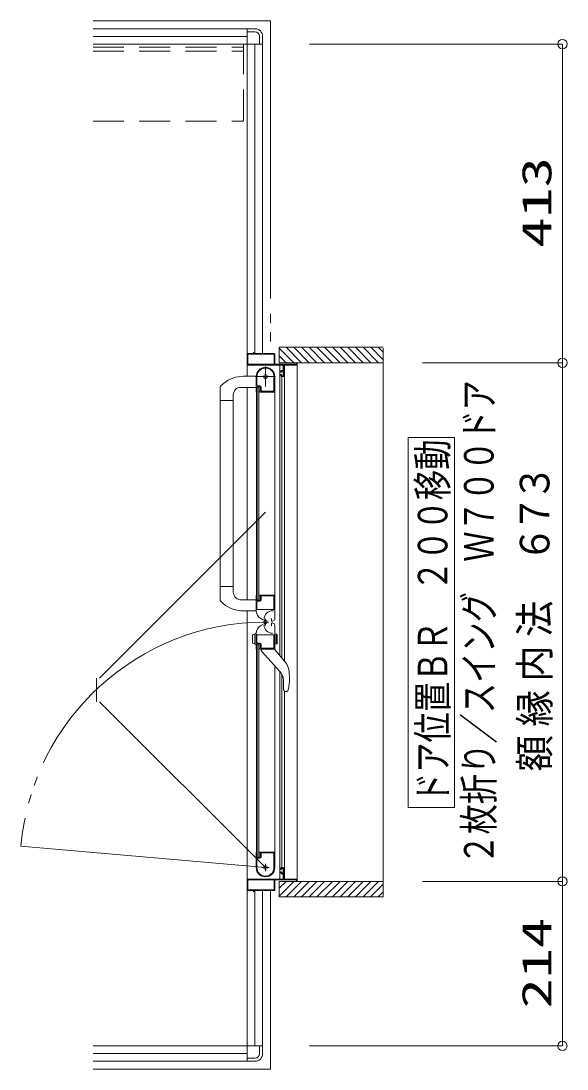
# Model space of a CAD drawing. Units: millimetres on the paper. Extents: x -305 to 305, y -152 to 152.
# Drawn here: x -53.1 to -17.7, y 36.1 to 104.1 of the extents above; entities that cross this region are included whole.
import ezdxf
from ezdxf.enums import TextEntityAlignment as Align

# ---------------------------------------------------------------- set-up
doc = ezdxf.new("R2010")
doc.units = ezdxf.units.MM
for name, pattern in [('DASHED2', [3, 2, -1]), ('LONG_CHAIN', [21, 18, -1, 1, -1]), ('LONG_DOUBLE_CHAIN', [21.8, 18, -1, 0.6, -0.6, 0.6, -1])]:
    doc.linetypes.add(name, pattern=pattern)
doc.layers.add('0-0_0', color=7, linetype='Continuous', lineweight=9)
doc.layers.add('0-1_VIEW0001', color=7, linetype='Continuous', lineweight=9)
doc.styles.add('ＭＳ ゴシック', font='')
doc.styles.get('ＭＳ ゴシック').set_extended_font_data('MS Gothic')

# ---------------------------------------------------------------- blocks, each defined once
blk = doc.blocks.new('_ORIGIN')
at = {"layer": '0-0_0'}
blk.add_line((0, 0), (-1, 0), dxfattribs=at)
blk.add_circle((0, 0), 0.5, dxfattribs=at)

msp = doc.modelspace()

# ---------------------------------------------------------------- linework, layer by layer
at = {"layer": '0-1_VIEW0001', "linetype": 'LONG_DOUBLE_CHAIN'}
for p, q in [((-48.434, 104.074), (-36.934, 104.074)), ((-36.934, 104.074), (-36.934, 82.499)), ((-37.249, 72.195), (-48.01, 61.435)), ((-48.21, 61.435), (-48.21, 59.909)), ((-37.249, 49.149), (-48.01, 59.909)), ((-53.114, 50.537), (-37.249, 49.149)), ((-36.934, 47.649), (-36.934, 36.074)), ((-48.434, 36.074), (-36.934, 36.074))]:
    msp.add_line(p, q, dxfattribs=at)
at = {"layer": '0-1_VIEW0001'}
for p, q in [((-38.434, 103.574), (-48.434, 103.574)), ((-48.434, 103.574), (-38.434, 103.574)), ((-38.434, 82.449), (-38.434, 103.574)), ((-38.434, 103.574), (-38.434, 103.174)), ((-38.434, 103.574), (-37.934, 103.574)), ((-37.934, 103.374), (-38.434, 103.374)), ((-38.434, 103.074), (-48.434, 103.074)), ((-37.634, 102.574), (-37.634, 103.074)), ((-37.434, 102.574), (-37.434, 103.074)), ((-37.434, 102.574), (-48.434, 102.574)), ((-37.934, 82.499), (-37.934, 102.574)), ((-37.834, 102.574), (-37.434, 102.574)), ((-37.434, 82.499), (-37.434, 102.574)), ((-37.434, 102.574), (-37.434, 82.499)), ((-34.394, 102.574), (-17.983, 102.574)), ((-17.983, 101.974), (-17.983, 82.499)), ((-38.434, 82.451), (-38.434, 81.024)), ((-38.389, 81.814), (-38.389, 82.439)), ((-38.384, 82.499), (-38.049, 82.499)), ((-38.374, 82.454), (-36.694, 82.454)), ((-38.034, 82.514), (-38.034, 82.564)), ((-38.024, 82.574), (-38.004, 82.574)), ((-37.994, 82.564), (-37.994, 82.514)), ((-37.979, 82.499), (-36.684, 82.499)), ((-36.679, 82.439), (-36.679, 81.814)), ((-36.634, 82.449), (-36.634, 81.814)), ((-29.609, 82.899), (-36.359, 82.899)), ((-36.359, 81.899), (-36.359, 82.899)), ((-35.41, 81.899), (-36.359, 82.849)), ((-35.91, 81.899), (-36.359, 82.349)), ((-34.91, 81.899), (-35.909, 82.899)), ((-34.41, 81.899), (-35.409, 82.899)), ((-33.91, 81.899), (-34.909, 82.899)), ((-33.409, 81.899), (-34.409, 82.899)), ((-32.909, 81.899), (-33.909, 82.899)), ((-32.409, 81.899), (-33.409, 82.899)), ((-31.909, 81.899), (-32.909, 82.899)), ((-31.409, 81.899), (-32.409, 82.899)), ((-30.909, 81.899), (-31.909, 82.899)), ((-30.414, 81.899), (-31.414, 82.899)), ((-29.919, 81.899), (-30.919, 82.899)), ((-29.609, 82.083), (-30.424, 82.899)), ((-29.609, 82.578), (-29.929, 82.899)), ((-29.609, 82.848), (-29.609, 47.249)), ((-36.114, 81.749), (-38.409, 81.749)), ((-36.694, 81.799), (-38.374, 81.799)), ((-36.619, 81.799), (-35.249, 81.799)), ((-29.609, 81.899), (-36.359, 81.899)), ((-36.328, 62.903), (-36.328, 81.749)), ((-36.099, 81.414), (-36.099, 81.734)), ((-36.049, 81.734), (-36.049, 81.049)), ((-35.199, 81.749), (-36.034, 81.749)), ((-36.011, 62.519), (-36.011, 81.749)), ((-35.234, 81.814), (-35.234, 81.884)), ((-35.184, 81.884), (-35.184, 81.764)), ((-35.184, 48.399), (-35.184, 81.749)), ((-27.069, 81.899), (-17.983, 81.899)), ((-38.677, 81.023), (-37.859, 81.026)), ((-37.849, 80.014), (-37.849, 80.999)), ((-37.804, 80.469), (-37.804, 80.999)), ((-36.699, 81.072), (-36.699, 80.059)), ((-36.649, 80.999), (-36.649, 66.824)), ((-36.249, 81.294), (-36.249, 81.349)), ((-36.249, 81.049), (-36.249, 81.114)), ((-36.214, 81.279), (-36.234, 81.279)), ((-36.234, 81.129), (-36.214, 81.129)), ((-36.199, 81.399), (-36.114, 81.399)), ((-36.199, 81.339), (-36.199, 81.294)), ((-36.199, 81.114), (-36.199, 81.069)), ((-36.099, 80.999), (-36.199, 80.999)), ((-36.188, 62.734), (-36.188, 80.999)), ((-36.114, 81.354), (-36.184, 81.354)), ((-36.184, 81.054), (-36.114, 81.054)), ((-36.099, 81.069), (-36.099, 81.339)), ((-17.983, 81.299), (-17.983, 48.849)), ((-40.199, 79.448), (-40.199, 80.309)), ((-39.973, 80.562), (-40.172, 80.378)), ((-38.844, 80.303), (-37.849, 80.303)), ((-38.434, 80.299), (-38.434, 66.524)), ((-37.684, 80.324), (-37.784, 80.324)), ((-37.784, 66.499), (-37.784, 80.324)), ((-37.634, 80.349), (-37.759, 80.349)), ((-37.614, 80.394), (-37.729, 80.394)), ((-37.684, 66.499), (-37.684, 80.324)), ((-37.584, 80.074), (-37.584, 80.299)), ((-37.539, 80.059), (-37.539, 80.319)), ((-39.344, 79.448), (-39.344, 79.803)), ((-37.834, 66.824), (-37.834, 79.999)), ((-37.808, 79.999), (-37.834, 79.999)), ((-37.786, 80.02), (-37.795, 80.006)), ((-37.624, 80.028), (-37.624, 80.034)), ((-37.614, 80.006), (-37.622, 80.02)), ((-36.659, 79.999), (-37.601, 79.999)), ((-36.709, 80.049), (-37.529, 80.049)), ((-40.199, 79.448), (-40.199, 66.513)), ((-39.344, 79.448), (-40.199, 79.448)), ((-39.349, 79.448), (-39.349, 67.374)), ((-24.987, 77.048), (-27.987, 77.048)), ((-27.987, 53.048), (-27.987, 77.048)), ((-24.987, 53.048), (-24.987, 77.048)), ((-39.344, 67.374), (-40.199, 67.374)), ((-39.344, 67.374), (-39.344, 67.019)), ((-37.849, 66.809), (-37.849, 65.822)), ((-37.834, 66.824), (-37.808, 66.824)), ((-37.795, 66.816), (-37.786, 66.802)), ((-37.624, 66.789), (-37.624, 66.795)), ((-37.622, 66.802), (-37.614, 66.816)), ((-36.649, 66.824), (-37.601, 66.824)), ((-37.584, 66.524), (-37.584, 66.749)), ((-37.539, 66.509), (-37.539, 66.759)), ((-37.524, 66.774), (-36.709, 66.774)), ((-36.699, 66.764), (-36.699, 65.904)), ((-36.649, 66.855), (-36.649, 65.284)), ((-39.974, 66.262), (-40.172, 66.445)), ((-38.914, 66.524), (-37.859, 66.524)), ((-37.804, 65.909), (-37.804, 66.359)), ((-37.784, 66.499), (-37.684, 66.499)), ((-37.759, 66.474), (-37.634, 66.474)), ((-37.729, 66.434), (-37.614, 66.434)), ((-38.677, 65.799), (-37.859, 65.796)), ((-38.434, 36.574), (-38.434, 65.798)), ((-38.434, 65.798), (-38.434, 47.699)), ((-36.709, 65.894), (-37.789, 65.894)), ((-37.419, 65.228), (-37.549, 65.303)), ((-36.854, 65.159), (-36.854, 65.309)), ((-36.723, 65.804), (-36.803, 65.804)), ((-37.419, 64.92), (-37.549, 64.845)), ((-37.343, 65.264), (-37.343, 64.884)), ((-36.854, 64.989), (-36.854, 64.839)), ((-36.799, 65.134), (-36.829, 65.134)), ((-36.799, 65.014), (-36.829, 65.014)), ((-36.649, 63.293), (-36.649, 64.864)), ((-38.099, 64.199), (-38.099, 63.748)), ((-37.849, 64.323), (-38.044, 64.271)), ((-37.949, 63.65), (-37.949, 64.296)), ((-37.849, 63.339), (-37.849, 64.325)), ((-37.804, 64.239), (-37.804, 63.789)), ((-36.709, 64.254), (-37.789, 64.254)), ((-36.699, 63.384), (-36.699, 64.244)), ((-36.549, 63.65), (-36.549, 64.296)), ((-36.499, 64.256), (-36.499, 63.69)), ((-37.849, 63.623), (-38.044, 63.675)), ((-37.834, 63.324), (-37.834, 50.149)), ((-37.834, 63.324), (-37.808, 63.324)), ((-37.795, 63.331), (-37.786, 63.345)), ((-37.784, 63.649), (-37.784, 49.824)), ((-37.784, 63.649), (-37.684, 63.649)), ((-37.759, 63.674), (-37.634, 63.674)), ((-37.729, 63.714), (-37.614, 63.714)), ((-37.684, 63.649), (-37.684, 49.824)), ((-37.624, 63.359), (-37.624, 63.353)), ((-37.622, 63.345), (-37.614, 63.331)), ((-37.601, 63.324), (-36.659, 63.324)), ((-37.584, 63.624), (-37.584, 63.399)), ((-37.539, 63.639), (-37.539, 63.389)), ((-37.524, 63.374), (-36.709, 63.374)), ((-37.524, 63.324), (-37.524, 63.233)), ((-35.936, 62.428), (-36.674, 63.324)), ((-36.649, 63.623), (-36.525, 63.656)), ((-37.495, 63.162), (-36.317, 61.874)), ((-36.649, 49.149), (-36.649, 62.237)), ((-36.328, 48.399), (-36.328, 61.885)), ((-36.188, 49.149), (-36.188, 61.689)), ((-36.09, 61.29), (-36.09, 60.771)), ((-36.029, 60.609), (-36.027, 60.607)), ((-36.011, 48.399), (-36.011, 60.574)), ((-35.952, 60.574), (-35.87, 60.574)), ((-35.828, 60.587), (-35.8, 60.622)), ((-35.828, 60.587), (-35.828, 60.587)), ((-35.756, 60.737), (-35.8, 60.622)), ((-24.987, 53.048), (-27.987, 53.048)), ((-37.849, 50.134), (-37.849, 49.149)), ((-37.808, 50.149), (-37.834, 50.149)), ((-37.804, 49.679), (-37.804, 49.149)), ((-37.786, 50.127), (-37.795, 50.141)), ((-37.684, 49.824), (-37.784, 49.824)), ((-37.634, 49.799), (-37.759, 49.799)), ((-37.614, 49.754), (-37.729, 49.754)), ((-37.624, 50.12), (-37.624, 50.114)), ((-37.614, 50.141), (-37.622, 50.127)), ((-36.659, 50.149), (-37.601, 50.149)), ((-37.584, 50.074), (-37.584, 49.849)), ((-37.539, 50.089), (-37.539, 49.829)), ((-36.709, 50.099), (-37.529, 50.099)), ((-36.699, 49.075), (-36.699, 50.089)), ((-36.249, 49.099), (-36.249, 49.034)), ((-36.234, 49.019), (-36.214, 49.019)), ((-36.099, 49.149), (-36.199, 49.149)), ((-36.199, 49.034), (-36.199, 49.079)), ((-36.184, 49.094), (-36.114, 49.094)), ((-36.099, 49.079), (-36.099, 48.809)), ((-36.049, 48.414), (-36.049, 49.099)), ((-36.114, 48.399), (-38.409, 48.399)), ((-38.389, 48.334), (-38.389, 47.709)), ((-36.694, 48.349), (-38.374, 48.349)), ((-36.679, 47.709), (-36.679, 48.334)), ((-36.634, 47.699), (-36.634, 48.334)), ((-36.619, 48.349), (-35.249, 48.349)), ((-36.249, 48.854), (-36.249, 48.799)), ((-36.214, 48.869), (-36.234, 48.869)), ((-36.199, 48.809), (-36.199, 48.854)), ((-36.199, 48.749), (-36.114, 48.749)), ((-36.114, 48.794), (-36.184, 48.794)), ((-36.099, 48.734), (-36.099, 48.414)), ((-35.199, 48.399), (-36.034, 48.399)), ((-35.234, 48.334), (-35.234, 48.264)), ((-35.184, 48.264), (-35.184, 48.384)), ((-38.384, 47.649), (-38.049, 47.649)), ((-38.374, 47.694), (-36.694, 47.694)), ((-38.034, 47.634), (-38.034, 47.584)), ((-37.994, 47.584), (-37.994, 47.634)), ((-37.979, 47.649), (-36.684, 47.649)), ((-37.934, 37.574), (-37.934, 47.649)), ((-37.434, 37.574), (-37.434, 47.649)), ((-37.434, 47.649), (-37.434, 37.574)), ((-29.609, 48.249), (-36.359, 48.249)), ((-35.41, 48.249), (-36.359, 47.299)), ((-35.91, 48.249), (-36.359, 47.799)), ((-34.91, 48.249), (-35.909, 47.249)), ((-34.41, 48.249), (-35.409, 47.249)), ((-33.91, 48.249), (-34.909, 47.249)), ((-33.409, 48.249), (-34.409, 47.249)), ((-32.91, 48.249), (-33.909, 47.249)), ((-32.409, 48.249), (-33.409, 47.249)), ((-31.909, 48.249), (-32.909, 47.249)), ((-31.409, 48.249), (-32.409, 47.249)), ((-30.909, 48.249), (-31.909, 47.249)), ((-30.414, 48.249), (-31.414, 47.249)), ((-29.92, 48.249), (-30.919, 47.249)), ((-29.609, 48.064), (-30.425, 47.249)), ((-27.069, 48.249), (-17.984, 48.249)), ((-27.069, 48.249), (-17.983, 48.249)), ((-17.984, 38.174), (-17.984, 47.649)), ((-38.024, 47.574), (-38.004, 47.574)), ((-29.609, 47.569), (-29.93, 47.249)), ((-37.434, 37.574), (-48.434, 37.574)), ((-37.834, 37.574), (-37.434, 37.574)), ((-37.634, 37.574), (-37.634, 37.074)), ((-37.434, 37.574), (-37.434, 37.074)), ((-34.394, 37.574), (-17.984, 37.574)), ((-38.434, 37.074), (-48.434, 37.074)), ((-38.434, 36.574), (-38.434, 36.974)), ((-37.934, 36.774), (-38.434, 36.774)), ((-38.434, 36.574), (-48.434, 36.574)), ((-48.434, 36.574), (-38.434, 36.574)), ((-38.434, 36.574), (-37.934, 36.574))]:
    msp.add_line(p, q, dxfattribs=at)
at = {"layer": '0-1_VIEW0001', "color": 6, "linetype": 'DASHED2'}
for p, q in [((-48.434, 102.374), (-38.684, 102.374)), ((-48.434, 102.124), (-38.684, 102.124)), ((-38.684, 97.624), (-38.684, 102.574)), ((-48.434, 97.574), (-38.684, 97.574))]:
    msp.add_line(p, q, dxfattribs=at)
at = {"layer": '0-1_VIEW0001', "linetype": 'LONG_CHAIN'}
for p, q in [((-37.249, 80.349), (-37.249, 81.649)), ((-37.899, 80.999), (-36.599, 80.999)), ((-37.249, 65.286), (-37.249, 64.861)), ((-37.037, 65.074), (-37.428, 65.074)), ((-37.019, 49.149), (-37.479, 49.149)), ((-37.249, 48.919), (-37.249, 49.379))]:
    msp.add_line(p, q, dxfattribs=at)
at = {"layer": '0-1_VIEW0001', "color": 5}
msp.add_line((-36.359, 48.249), (-29.609, 48.249), dxfattribs=at)
at = {"layer": '0-1_VIEW0001'}
for points in [[(-36.649, 63.623), (-36.649, 64.323), (-36.525, 64.29)], [(-36.082, 60.709), (-36.083, 60.714), (-36.084, 60.718), (-36.085, 60.722), (-36.086, 60.726), (-36.087, 60.73), (-36.087, 60.735), (-36.088, 60.739), (-36.089, 60.743), (-36.089, 60.748), (-36.09, 60.752), (-36.09, 60.754), (-36.09, 60.757), (-36.09, 60.759), (-36.09, 60.761), (-36.09, 60.763), (-36.09, 60.765), (-36.09, 60.767), (-36.09, 60.769), (-36.09, 60.772), (-36.09, 60.774)], [(-36.029, 60.61), (-36.03, 60.611), (-36.031, 60.612), (-36.032, 60.613), (-36.033, 60.614), (-36.034, 60.615), (-36.035, 60.616), (-36.036, 60.618), (-36.037, 60.619), (-36.038, 60.62), (-36.039, 60.622), (-36.04, 60.623), (-36.041, 60.624), (-36.042, 60.626), (-36.043, 60.627), (-36.044, 60.629), (-36.045, 60.63), (-36.046, 60.632), (-36.047, 60.634), (-36.049, 60.635), (-36.051, 60.638), (-36.053, 60.641), (-36.054, 60.645), (-36.056, 60.648), (-36.058, 60.651), (-36.06, 60.655), (-36.062, 60.658), (-36.064, 60.662), (-36.066, 60.666), (-36.068, 60.67), (-36.069, 60.673), (-36.071, 60.677), (-36.073, 60.681), (-36.074, 60.685), (-36.076, 60.689), (-36.077, 60.693), (-36.078, 60.697), (-36.08, 60.701), (-36.081, 60.705), (-36.082, 60.709)], [(-35.87, 60.574), (-35.868, 60.574), (-35.866, 60.574), (-35.864, 60.574), (-35.861, 60.575), (-35.859, 60.575), (-35.857, 60.575), (-35.855, 60.576), (-35.853, 60.576), (-35.85, 60.577), (-35.848, 60.577), (-35.846, 60.578), (-35.844, 60.578), (-35.842, 60.579), (-35.839, 60.58), (-35.837, 60.581), (-35.835, 60.582), (-35.833, 60.583), (-35.831, 60.584), (-35.83, 60.585), (-35.828, 60.587)], [(-29.609, 47.249), (-36.359, 47.249), (-36.359, 48.249)]]:
    msp.add_lwpolyline(points, dxfattribs=at)
for centre, radius in [((-37.249, 80.999), 0.125), ((-37.249, 65.074), 0.113), ((-37.249, 49.149), 0.125)]:
    msp.add_circle(centre, radius, dxfattribs=at)
for centre, radius, start, end in [((-37.934, 103.074), 0.5, 0, 90), ((-37.934, 103.074), 0.3, 0, 90), ((-38.384, 82.449), 0.05, 90, 180), ((-38.374, 82.439), 0.015, 90, 180), ((-38.049, 82.514), 0.015, 270, 0), ((-38.024, 82.564), 0.01, 90, 180), ((-38.004, 82.564), 0.01, 0, 90), ((-37.979, 82.514), 0.015, 180, 270), ((-36.694, 82.439), 0.015, 0, 90), ((-36.684, 82.449), 0.05, 0, 90), ((-38.409, 81.774), 0.025, 180, 270), ((-38.374, 81.814), 0.015, 180, 270), ((-36.694, 81.814), 0.015, 270, 0), ((-36.619, 81.814), 0.015, 180, 270), ((-36.114, 81.734), 0.015, 0, 90), ((-36.034, 81.734), 0.015, 90, 180), ((-35.249, 81.814), 0.015, 270, 0), ((-35.219, 81.884), 0.015, 90, 180), ((-35.199, 81.884), 0.015, 0, 90), ((-35.199, 81.764), 0.015, 270, 0), ((-38.67, 78.953), 2.07, 90.2, 129.02418), ((-37.249, 80.999), 0.6, 0, 180), ((-37.249, 80.999), 0.555, 7.76707, 180), ((-36.709, 81.072), 0.01, 0, 7.76707), ((-36.199, 81.349), 0.05, 90, 180), ((-36.234, 81.294), 0.015, 180, 270), ((-36.234, 81.114), 0.015, 90, 180), ((-36.199, 81.049), 0.05, 180, 270), ((-36.214, 81.294), 0.015, 270, 0), ((-36.214, 81.114), 0.015, 0, 90), ((-36.184, 81.339), 0.015, 90, 180), ((-36.184, 81.069), 0.015, 180, 270), ((-36.114, 81.414), 0.015, 270, 0), ((-36.114, 81.339), 0.015, 0, 90), ((-36.114, 81.069), 0.015, 270, 0), ((-36.099, 81.049), 0.05, 270, 0), ((-40.099, 80.309), 0.1, 136.52757, 180), ((-38.844, 79.803), 0.5, 90, 180), ((-37.729, 80.469), 0.075, 180, 270), ((-37.759, 80.324), 0.025, 90, 180), ((-37.634, 80.299), 0.05, 0, 90), ((-37.614, 80.319), 0.075, 0, 90), ((-37.834, 80.014), 0.015, 180, 270), ((-37.808, 80.014), 0.015, 270, 329.03624), ((-37.799, 80.028), 0.015, 329.03624, 0), ((-37.609, 80.034), 0.015, 90, 180), ((-37.609, 80.028), 0.015, 180, 210.96376), ((-37.601, 80.014), 0.015, 210.96376, 270), ((-37.609, 80.074), 0.025, 270, 0), ((-37.529, 80.059), 0.01, 180, 270), ((-36.709, 80.059), 0.01, 270, 0), ((-36.659, 80.009), 0.01, 270, 0), ((-38.844, 67.019), 0.5, 180, 262.04438), ((-37.834, 66.809), 0.015, 90, 180), ((-37.808, 66.809), 0.015, 30.96376, 90), ((-37.799, 66.795), 0.015, 0, 30.96376), ((-37.609, 66.795), 0.015, 149.03624, 180), ((-37.609, 66.789), 0.015, 180, 270), ((-37.601, 66.809), 0.015, 90, 149.03624), ((-37.609, 66.749), 0.025, 0, 90), ((-37.524, 66.759), 0.015, 90, 180), ((-36.709, 66.764), 0.01, 0, 90), ((-36.659, 66.814), 0.01, 0, 90), ((-40.099, 66.514), 0.1, 180, 223.47243), ((-38.67, 67.869), 2.07, 230.94186, 269.8), ((-37.729, 66.359), 0.075, 90, 180), ((-37.759, 66.499), 0.025, 180, 270), ((-37.634, 66.524), 0.05, 270, 0), ((-37.614, 66.509), 0.075, 270, 0), ((-37.249, 65.822), 0.6, 180, 240), ((-37.789, 65.909), 0.015, 180, 270), ((-36.803, 65.264), 0.54, 90, 180), ((-36.799, 65.284), 0.15, 270, 0), ((-36.709, 65.904), 0.01, 270, 0), ((-37.249, 64.325), 0.6, 120, 180), ((-36.803, 64.884), 0.54, 180, 270), ((-36.829, 65.159), 0.025, 180, 270), ((-36.829, 64.989), 0.025, 90, 180), ((-36.799, 64.864), 0.15, 0, 90), ((-38.024, 64.199), 0.075, 105, 180), ((-37.789, 64.239), 0.015, 90, 180), ((-36.709, 64.244), 0.01, 0, 90), ((-36.534, 64.256), 0.035, 0, 75), ((-38.024, 63.748), 0.075, 180, 255), ((-37.834, 63.339), 0.015, 180, 270), ((-37.808, 63.339), 0.015, 270, 329.03624), ((-37.729, 63.789), 0.075, 180, 270), ((-37.799, 63.353), 0.015, 329.03624, 0), ((-37.759, 63.649), 0.025, 90, 180), ((-37.634, 63.624), 0.05, 0, 90), ((-37.609, 63.359), 0.015, 90, 180), ((-37.609, 63.353), 0.015, 180, 210.96376), ((-37.614, 63.639), 0.075, 0, 90), ((-37.601, 63.339), 0.015, 210.96376, 270), ((-37.609, 63.399), 0.025, 270, 0), ((-37.524, 63.389), 0.015, 180, 270), ((-36.709, 63.384), 0.01, 270, 0), ((-36.659, 63.334), 0.01, 270, 0), ((-36.534, 63.69), 0.035, 285, 0), ((-37.424, 63.233), 0.1, 180, 222.43623), ((-36.631, 61.856), 0.9, 9.28844, 39.5), ((-39.364, 61.409), 3.67, 349.4547, 9.28844), ((-36.955, 61.29), 0.865, 0, 42.43623), ((-35.952, 60.674), 0.1, 221.81032, 270), ((-37.834, 50.134), 0.015, 90, 180), ((-37.808, 50.134), 0.015, 30.96376, 90), ((-37.729, 49.679), 0.075, 90, 180), ((-37.799, 50.12), 0.015, 0, 30.96376), ((-37.759, 49.824), 0.025, 180, 270), ((-37.634, 49.849), 0.05, 270, 0), ((-37.609, 50.12), 0.015, 149.03624, 180), ((-37.609, 50.114), 0.015, 180, 270), ((-37.601, 50.134), 0.015, 90, 149.03624), ((-37.614, 49.829), 0.075, 270, 0), ((-37.609, 50.074), 0.025, 0, 90), ((-37.529, 50.089), 0.01, 90, 180), ((-36.709, 50.089), 0.01, 0, 90), ((-36.659, 50.139), 0.01, 0, 90), ((-37.249, 49.149), 0.6, 180, 0), ((-37.249, 49.149), 0.555, 180, 352.23293), ((-36.709, 49.075), 0.01, 352.23293, 0), ((-36.664, 49.248), 0.015, 0, 2.69354), ((-36.199, 49.099), 0.05, 90, 180), ((-36.234, 49.034), 0.015, 180, 270), ((-36.214, 49.034), 0.015, 270, 0), ((-36.184, 49.079), 0.015, 90, 180), ((-36.114, 49.079), 0.015, 0, 90), ((-36.099, 49.099), 0.05, 0, 90), ((-38.409, 48.374), 0.025, 90, 180), ((-38.374, 48.334), 0.015, 90, 180), ((-36.694, 48.334), 0.015, 0, 90), ((-36.619, 48.334), 0.015, 90, 180), ((-36.234, 48.854), 0.015, 90, 180), ((-36.199, 48.799), 0.05, 180, 270), ((-36.214, 48.854), 0.015, 0, 90), ((-36.184, 48.809), 0.015, 180, 270), ((-36.114, 48.809), 0.015, 270, 0), ((-36.114, 48.734), 0.015, 0, 90), ((-36.114, 48.414), 0.015, 270, 0), ((-36.034, 48.414), 0.015, 180, 270), ((-35.249, 48.334), 0.015, 0, 90), ((-35.199, 48.384), 0.015, 0, 90), ((-38.384, 47.699), 0.05, 180, 270), ((-38.374, 47.709), 0.015, 180, 270), ((-38.049, 47.634), 0.015, 0, 90), ((-37.979, 47.634), 0.015, 90, 180), ((-36.694, 47.709), 0.015, 270, 0), ((-36.684, 47.699), 0.05, 270, 0), ((-35.219, 48.264), 0.015, 180, 270), ((-35.199, 48.264), 0.015, 270, 0), ((-38.024, 47.584), 0.01, 180, 270), ((-38.004, 47.584), 0.01, 270, 0), ((-37.934, 37.074), 0.5, 270, 0), ((-37.934, 37.074), 0.3, 270, 0)]:
    msp.add_arc(centre, radius, start, end, dxfattribs=at)
at = {"layer": '0-1_VIEW0001', "color": 6, "linetype": 'DASHED2'}
msp.add_arc((-38.734, 97.624), 0.05, 270, 0, dxfattribs=at)
at = {"layer": '0-1_VIEW0001', "linetype": 'LONG_DOUBLE_CHAIN'}
msp.add_arc((-37.249, 49.149), 15.925, 90, 175, dxfattribs=at)

# ---------------------------------------------------------------- block references
at = {"layer": '0-1_VIEW0001', "xscale": 0.6, "yscale": 0.6}
for p, rotation in [((-17.983, 102.574), 90), ((-17.983, 81.899), 270), ((-17.983, 81.899), 90), ((-17.984, 48.249), 90), ((-17.983, 48.249), 270), ((-17.984, 37.574), 270)]:
    msp.add_blockref('_ORIGIN', p, dxfattribs=dict(at, rotation=rotation))

# ---------------------------------------------------------------- texts
at = {"layer": '0-1_VIEW0001', "style": 'ＭＳ ゴシック'}
for s, width, p in [('413', 1.5, (-18.122, 89.358)), ('２枚折り／スイング\u3000Ｗ７００ドア', 0.75, (-21.87, 49.334)), ('ドア位置ＢＲ\u3000２００移動', 0.75, (-24.868, 53.334)), ('３', 0.9, (-18.249, 72.925)), ('７', 0.9, (-18.249, 70.937)), ('６', 0.9, (-18.249, 68.949)), ('法', 0.9, (-18.249, 64.109)), ('内', 0.9, (-18.249, 61.201)), ('縁', 0.9, (-18.249, 58.293)), ('額', 0.9, (-18.249, 55.385)), ('214', 1.5, (-18.123, 40.001))]:
    msp.add_text(s, height=1.921, rotation=90, dxfattribs=dict(at, width=width)).set_placement(p, align=Align.BOTTOM_LEFT)

doc.saveas('drawing.dxf')
